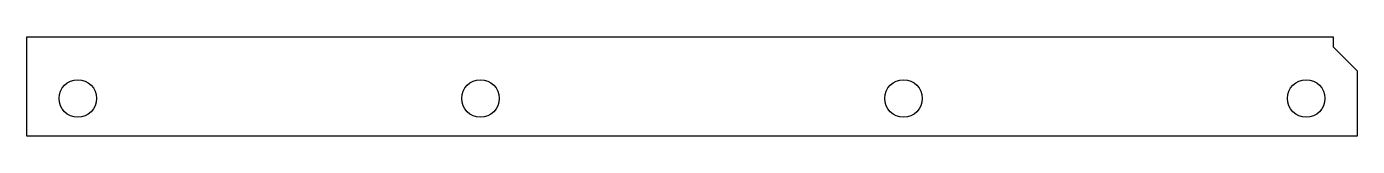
# Model space of a CAD drawing. Header units: millimetres. Extents: x -98 to 98, y -14 to 0.
import ezdxf

# ---------------------------------------------------------------- set-up
doc = ezdxf.new("R2010")
doc.units = ezdxf.units.MM

msp = doc.modelspace()

# ---------------------------------------------------------------- linework, layer by layer
at = {"layer": 'CUT'}
for p, q in [((94, 0), (-97.5, 0)), ((-97.5, 0), (-97.5, -14.5)), ((94, -1.5), (94, 0)), ((97.5, -5), (94, -1.5)), ((97.5, -14.5), (97.5, -5)), ((-97.5, -14.5), (97.5, -14.5))]:
    msp.add_line(p, q, dxfattribs=at)
for centre in [(-90, -9), (-31, -9), (31, -9), (90, -9)]:
    msp.add_circle(centre, 2.75, dxfattribs=at)

doc.saveas('drawing.dxf')
